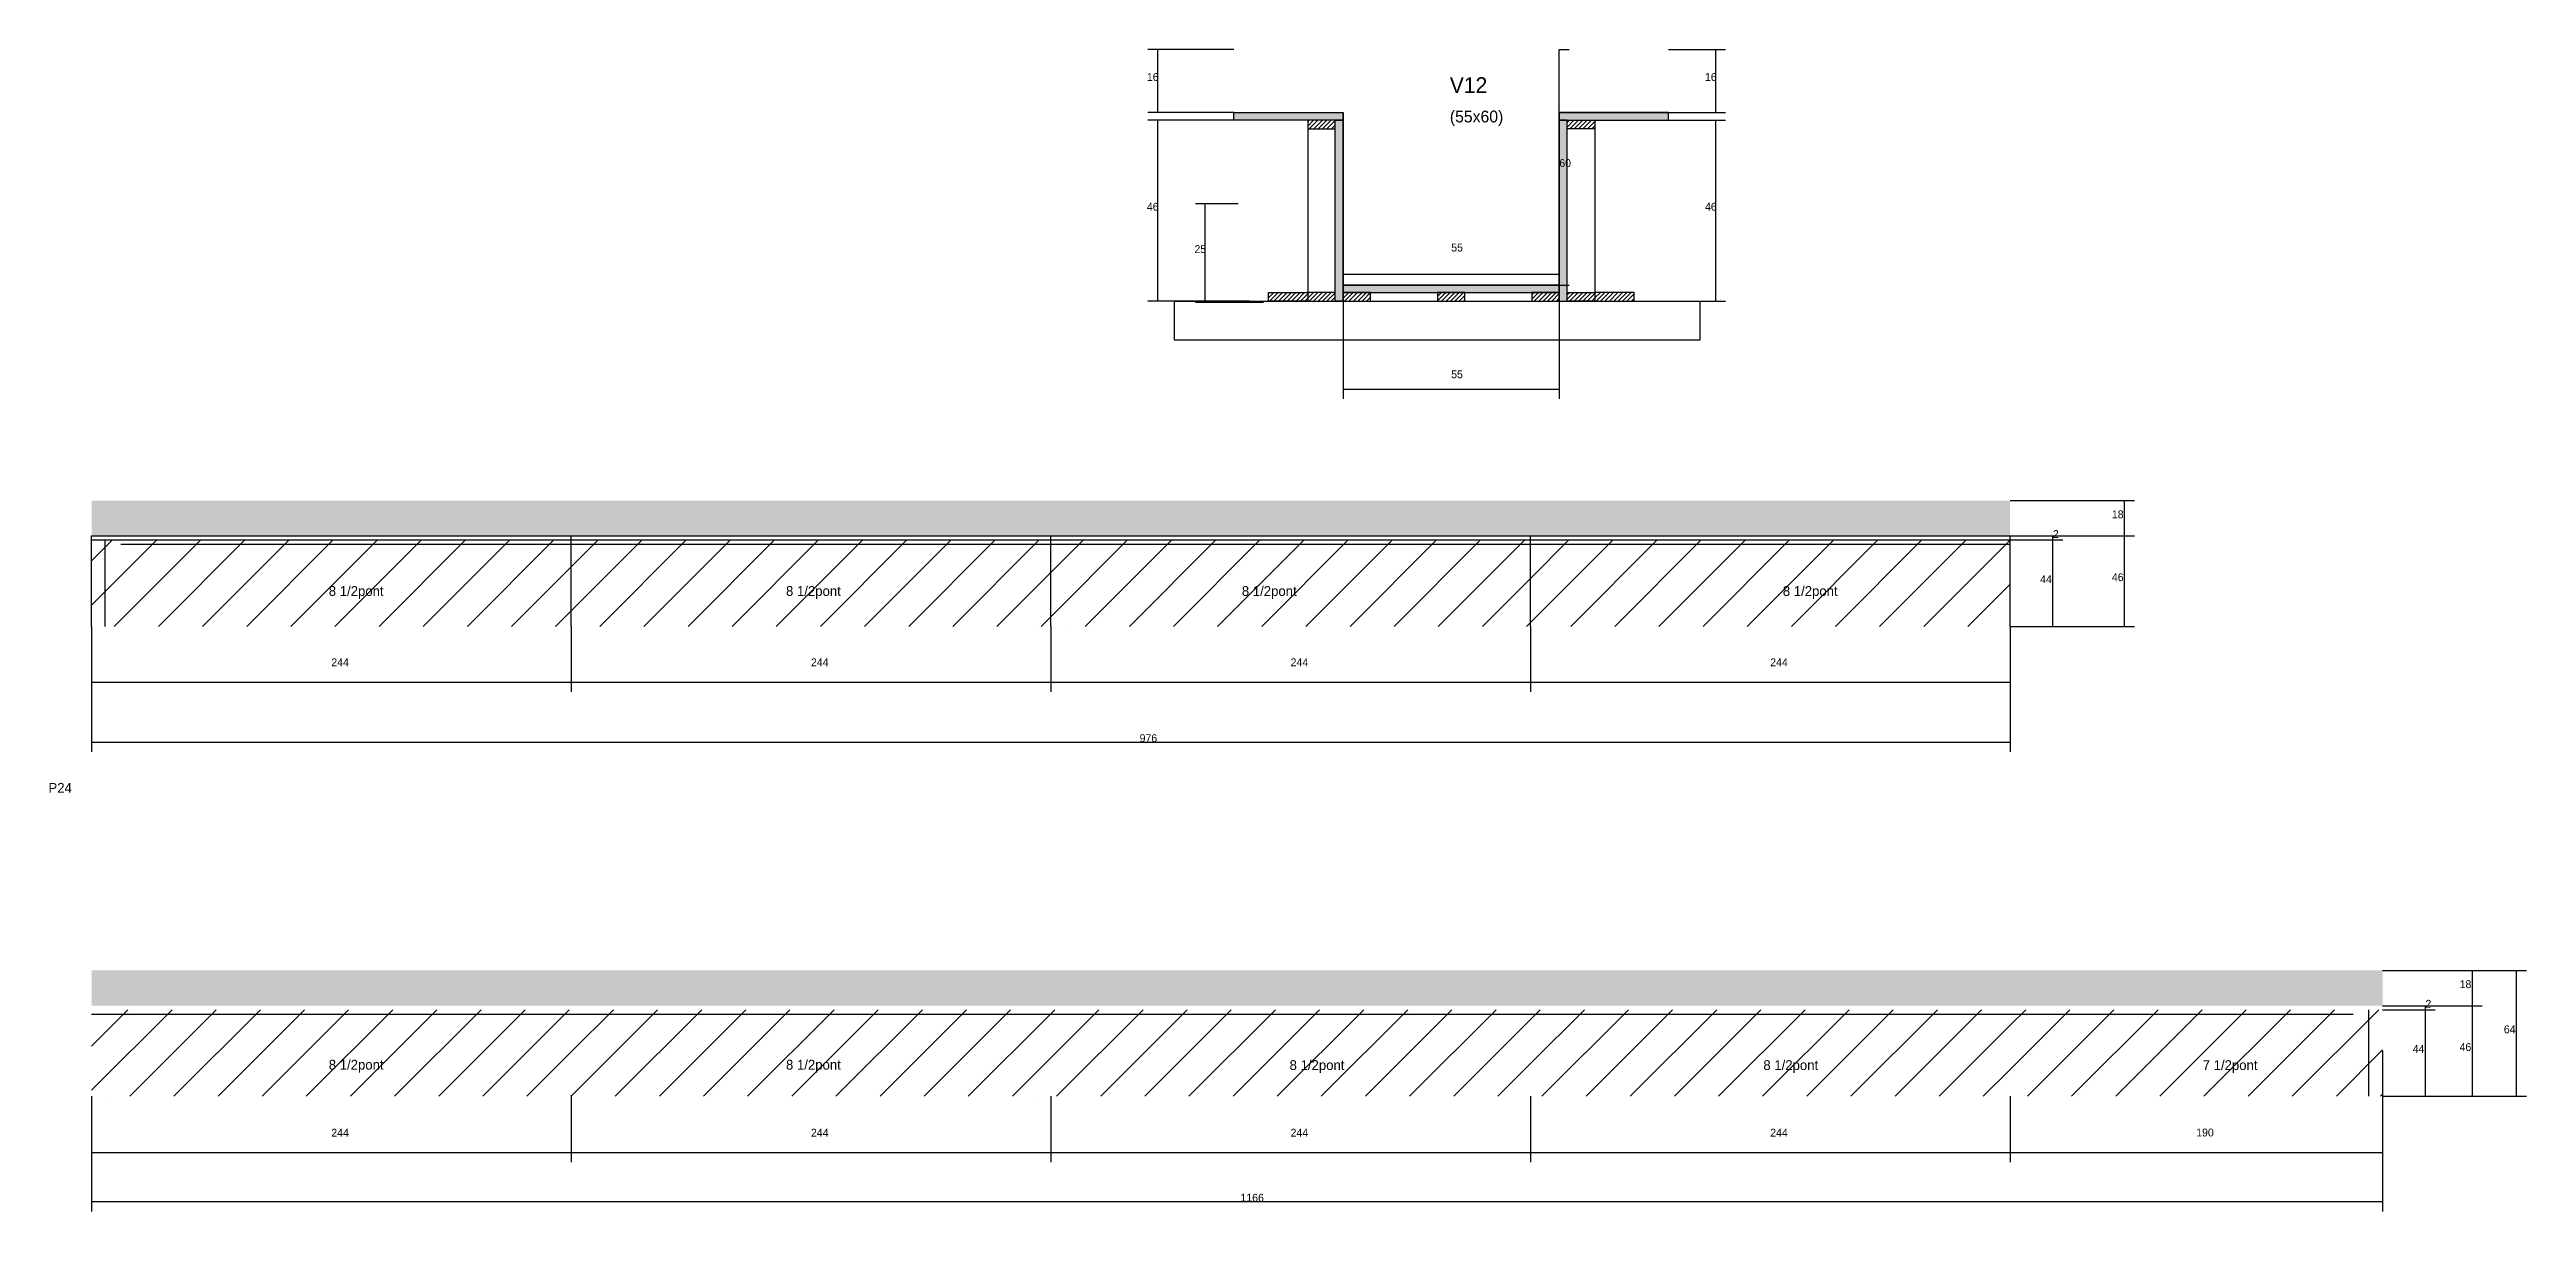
# Model space of a CAD drawing. Header units: metres. Extents: x -5578 to -4318, y 11489 to 12080.
import ezdxf

# ---------------------------------------------------------------- set-up
doc = ezdxf.new("R2010")
doc.units = ezdxf.units.M
for name, color, linetype in [('COTA', 4, 'Continuous'), ('Cota Seção (2x)', 4, 'Continuous'), ('Hachura', 253, 'Continuous'), ('Madeira', 126, 'Continuous'), ('NOMENCLATURA', 7, 'Continuous'), ('Painéis', 200, 'Continuous'), ('SARR_2.2x7', 40, 'Continuous'), ('Texto Seção', 7, 'Continuous')]:
    doc.layers.add(name, color=color, linetype=linetype)

msp = doc.modelspace()

# ---------------------------------------------------------------- hatches: boundary and pattern name
at = {"layer": 'COTA'}
h = msp.add_hatch(dxfattribs=at)
h.set_pattern_fill('AR-CONC', scale=0.03)
h.paths.add_polyline_path([(-5068.9, 11832.6), (-4580.9, 11832.6), (-4580.9, 11850.6), (-5556.9, 11850.6), (-5556.9, 11832.6)])
h = msp.add_hatch(dxfattribs=at)
h.set_pattern_fill('AR-CONC', scale=0.03)
h.paths.add_polyline_path([(-5068.9, 11593.5), (-4391.4, 11593.5), (-4391.4, 11611.5), (-5556.9, 11611.5), (-5556.9, 11593.5)])
at = {"layer": 'Hachura'}
h = msp.add_hatch(color=8, dxfattribs=at)
h.dxf.hatch_style = 1
h.paths.add_polyline_path([(-4975.8, 12044.2), (-4975.8, 12048.2), (-4975.8, 12048.2), (-4920.2, 12048.2), (-4920.2, 12048.2), (-4920.2, 12044.2), (-4920.2, 12044.2), (-4975.8, 12044.2)])
h = msp.add_hatch(color=8, dxfattribs=at)
h.dxf.hatch_style = 1
h.paths.add_polyline_path([(-4924.2, 12048.2), (-4920.2, 12048.2), (-4920.2, 12048.2), (-4920.2, 11952.2), (-4920.2, 11952.2), (-4924.2, 11952.2), (-4924.2, 11952.2), (-4924.2, 12048.2)])
h = msp.add_hatch(color=8, dxfattribs=at)
h.dxf.hatch_style = 1
h.paths.add_polyline_path([(-4806.2, 12048.2), (-4810.2, 12048.2), (-4810.2, 12048.2), (-4810.2, 11952.2), (-4810.2, 11952.2), (-4806.2, 11952.2), (-4806.2, 11952.2), (-4806.2, 12048.2)])
h = msp.add_hatch(color=8, dxfattribs=at)
h.dxf.hatch_style = 1
h.paths.add_polyline_path([(-4754.6, 12044.2), (-4754.6, 12048.2), (-4754.6, 12048.2), (-4810.2, 12048.2), (-4810.2, 12048.2), (-4810.2, 12044.2), (-4810.2, 12044.2), (-4754.6, 12044.2)])
h = msp.add_hatch(dxfattribs=at)
h.set_pattern_fill('ANSI31', scale=0.5)
h.paths.add_polyline_path([(-4924.2, 12039.8), (-4924.2, 12044.2), (-4924.2, 12044.2), (-4938.2, 12044.2), (-4938.2, 12044.2), (-4938.2, 12039.8), (-4938.2, 12039.8), (-4924.2, 12039.8)])
h = msp.add_hatch(dxfattribs=at)
h.set_pattern_fill('ANSI31', scale=0.5)
h.paths.add_polyline_path([(-4806.2, 12039.8), (-4806.2, 12044.2), (-4806.2, 12044.2), (-4792.2, 12044.2), (-4792.2, 12044.2), (-4792.2, 12039.8), (-4792.2, 12039.8), (-4806.2, 12039.8)])
h = msp.add_hatch(color=8, dxfattribs=at)
h.dxf.hatch_style = 1
h.paths.add_polyline_path([(-4810.2, 11956.6), (-4810.2, 11960.2), (-4810.2, 11960.2), (-4920.2, 11960.2), (-4920.2, 11960.2), (-4920.2, 11956.6), (-4920.2, 11956.6), (-4810.2, 11956.6)])
h = msp.add_hatch(dxfattribs=at)
h.set_pattern_fill('ANSI31', scale=0.5)
h.paths.add_polyline_path([(-4958.2, 11952.2), (-4958.2, 11956.6), (-4958.2, 11956.6), (-4938.2, 11956.6), (-4938.2, 11956.6), (-4938.2, 11952.2), (-4938.2, 11952.2), (-4958.2, 11952.2)])
h = msp.add_hatch(dxfattribs=at)
h.set_pattern_fill('ANSI31', scale=0.5)
h.paths.add_polyline_path([(-4924.2, 11952.2), (-4924.2, 11956.6), (-4924.2, 11956.6), (-4938.2, 11956.6), (-4938.2, 11956.6), (-4938.2, 11952.2), (-4938.2, 11952.2), (-4924.2, 11952.2)])
h = msp.add_hatch(dxfattribs=at)
h.set_pattern_fill('ANSI31', scale=0.5)
h.paths.add_polyline_path([(-4906.2, 11952.2), (-4906.2, 11956.6), (-4906.2, 11956.6), (-4920.2, 11956.6), (-4920.2, 11956.6), (-4920.2, 11952.2), (-4920.2, 11952.2), (-4906.2, 11952.2)])
h = msp.add_hatch(dxfattribs=at)
h.set_pattern_fill('ANSI31', scale=0.5)
h.paths.add_polyline_path([(-4858.2, 11952.2), (-4858.2, 11956.6), (-4858.2, 11956.6), (-4872.2, 11956.6), (-4872.2, 11956.6), (-4872.2, 11952.2), (-4872.2, 11952.2), (-4858.2, 11952.2)])
h = msp.add_hatch(dxfattribs=at)
h.set_pattern_fill('ANSI31', scale=0.5)
h.paths.add_polyline_path([(-4810.2, 11952.2), (-4810.2, 11956.6), (-4810.2, 11956.6), (-4824.2, 11956.6), (-4824.2, 11956.6), (-4824.2, 11952.2), (-4824.2, 11952.2), (-4810.2, 11952.2)])
h = msp.add_hatch(dxfattribs=at)
h.set_pattern_fill('ANSI31', scale=0.5)
h.paths.add_polyline_path([(-4806.2, 11952.2), (-4806.2, 11956.6), (-4806.2, 11956.6), (-4792.2, 11956.6), (-4792.2, 11956.6), (-4792.2, 11952.2), (-4792.2, 11952.2), (-4806.2, 11952.2)])
h = msp.add_hatch(dxfattribs=at)
h.set_pattern_fill('ANSI31', scale=0.5)
h.paths.add_polyline_path([(-4772.2, 11952.2), (-4772.2, 11956.6), (-4772.2, 11956.6), (-4792.2, 11956.6), (-4792.2, 11956.6), (-4792.2, 11952.2), (-4792.2, 11952.2), (-4772.2, 11952.2)])
h = msp.add_hatch(dxfattribs=at)
h.set_pattern_fill('ANSI31', scale=5)
h.paths.add_polyline_path([(-5312.9, 11786.6), (-5312.9, 11830.6), (-5556.9, 11830.6), (-5556.9, 11786.6)])
h = msp.add_hatch(dxfattribs=at)
h.set_pattern_fill('ANSI31', scale=5)
h.paths.add_polyline_path([(-5068.9, 11786.6), (-5068.9, 11830.6), (-5312.9, 11830.6), (-5312.9, 11786.6)])
h = msp.add_hatch(dxfattribs=at)
h.set_pattern_fill('ANSI31', scale=5)
h.paths.add_polyline_path([(-4824.9, 11786.6), (-4824.9, 11830.6), (-5068.9, 11830.6), (-5068.9, 11786.6)])
h = msp.add_hatch(dxfattribs=at)
h.set_pattern_fill('ANSI31', scale=5)
h.paths.add_polyline_path([(-4580.9, 11786.6), (-4580.9, 11830.6), (-4824.9, 11830.6), (-4824.9, 11786.6)])
h = msp.add_hatch(dxfattribs=at)
h.set_pattern_fill('ANSI31', scale=5)
h.paths.add_polyline_path([(-5556.9, 11591.5), (-5556.9, 11547.5), (-5312.9, 11547.5), (-5312.9, 11591.5)])
h = msp.add_hatch(dxfattribs=at)
h.set_pattern_fill('ANSI31', scale=5)
h.paths.add_polyline_path([(-5312.9, 11591.5), (-5312.9, 11547.5), (-5068.9, 11547.5), (-5068.9, 11591.5)])
h = msp.add_hatch(dxfattribs=at)
h.set_pattern_fill('ANSI31', scale=5)
h.paths.add_polyline_path([(-5068.9, 11591.5), (-5068.9, 11547.5), (-4824.9, 11547.5), (-4824.9, 11591.5)])
h = msp.add_hatch(dxfattribs=at)
h.set_pattern_fill('ANSI31', scale=5)
h.paths.add_polyline_path([(-4824.9, 11591.5), (-4824.9, 11547.5), (-4580.9, 11547.5), (-4580.9, 11591.5)])
h = msp.add_hatch(dxfattribs=at)
h.set_pattern_fill('ANSI31', scale=5)
h.paths.add_polyline_path([(-4391.4, 11547.5), (-4391.4, 11591.5), (-4580.9, 11591.5), (-4580.9, 11547.5)])

# ---------------------------------------------------------------- linework, layer by layer
at = {"layer": 'COTA'}
for p, q in [((-4975.8, 12080.2), (-5019.5, 12080.2)), ((-5014.5, 12048.2), (-5014.5, 12080.2)), ((-4754.6, 12080.2), (-4725.6, 12080.2)), ((-4730.6, 12048.2), (-4730.6, 12080.2)), ((-4975.8, 12048.2), (-5019.5, 12048.2)), ((-4754.6, 12048.2), (-4725.6, 12048.2)), ((-4975.8, 12044.2), (-5019.5, 12044.2)), ((-5014.5, 11952.2), (-5014.5, 12044.2)), ((-4754.6, 12044.2), (-4725.6, 12044.2)), ((-4730.6, 11952.2), (-4730.6, 12044.2)), ((-4973.5, 12001.6), (-4995.3, 12001.6)), ((-4990.3, 11951.5), (-4990.3, 12001.6)), ((-4967.8, 11952.2), (-5019.5, 11952.2)), ((-4960.7, 11951.5), (-4995.3, 11951.5)), ((-4920.2, 11952.2), (-4920.2, 11902.4)), ((-4810.2, 11952.2), (-4810.2, 11902.4)), ((-4772.2, 11952.2), (-4725.6, 11952.2)), ((-4920.2, 11907.4), (-4810.2, 11907.4)), ((-4580.9, 11850.6), (-4517.6, 11850.6)), ((-4522.6, 11832.6), (-4522.6, 11850.6)), ((-4580.9, 11832.6), (-4517.6, 11832.6)), ((-4580.9, 11832.6), (-4517.6, 11832.6)), ((-4580.9, 11832.6), (-4554.1, 11832.6)), ((-4559.1, 11830.6), (-4559.1, 11832.6)), ((-4522.6, 11786.6), (-4522.6, 11832.6)), ((-4580.9, 11830.6), (-4554.1, 11830.6)), ((-4580.9, 11830.6), (-4554.1, 11830.6)), ((-4559.1, 11786.6), (-4559.1, 11830.6)), ((-5556.9, 11786.6), (-5556.9, 11753.2)), ((-5556.9, 11786.6), (-5556.9, 11722.7)), ((-5312.9, 11786.6), (-5312.9, 11753.2)), ((-5312.9, 11786.6), (-5312.9, 11753.2)), ((-5068.9, 11786.6), (-5068.9, 11753.2)), ((-5068.9, 11786.6), (-5068.9, 11753.2)), ((-4824.9, 11786.6), (-4824.9, 11753.2)), ((-4824.9, 11786.6), (-4824.9, 11753.2)), ((-4580.9, 11786.6), (-4580.9, 11722.7)), ((-4580.9, 11786.6), (-4580.9, 11753.2)), ((-4580.9, 11786.6), (-4517.6, 11786.6)), ((-4580.9, 11786.6), (-4554.1, 11786.6)), ((-5556.9, 11758.2), (-5312.9, 11758.2)), ((-5312.9, 11758.2), (-5068.9, 11758.2)), ((-5068.9, 11758.2), (-4824.9, 11758.2)), ((-4824.9, 11758.2), (-4580.9, 11758.2)), ((-5556.9, 11727.7), (-4580.9, 11727.7)), ((-4391.4, 11611.5), (-4340.7, 11611.5)), ((-4391.4, 11611.5), (-4318.2, 11611.5)), ((-4345.7, 11593.5), (-4345.7, 11611.5)), ((-4323.2, 11547.5), (-4323.2, 11611.5)), ((-4391.4, 11593.5), (-4340.7, 11593.5)), ((-4391.4, 11593.5), (-4340.7, 11593.5)), ((-4391.4, 11593.5), (-4364.6, 11593.5)), ((-4369.6, 11591.5), (-4369.6, 11593.5)), ((-4345.7, 11547.5), (-4345.7, 11593.5)), ((-4391.4, 11591.5), (-4364.6, 11591.5)), ((-4391.4, 11591.5), (-4364.6, 11591.5)), ((-4369.6, 11547.5), (-4369.6, 11591.5)), ((-4391.4, 11570.5), (-4391.4, 11488.8)), ((-5556.9, 11547.5), (-5556.9, 11513.9)), ((-5556.9, 11547.5), (-5556.9, 11488.8)), ((-5312.9, 11548), (-5312.9, 11513.9)), ((-5312.9, 11548), (-5312.9, 11513.9)), ((-5068.9, 11547.5), (-5068.9, 11513.9)), ((-5068.9, 11547.5), (-5068.9, 11513.9)), ((-4824.9, 11547.5), (-4824.9, 11513.9)), ((-4824.9, 11547.5), (-4824.9, 11513.9)), ((-4580.9, 11547.5), (-4580.9, 11513.9)), ((-4580.9, 11547.5), (-4580.9, 11513.9)), ((-4391.4, 11547.5), (-4340.7, 11547.5)), ((-4391.4, 11547.5), (-4318.2, 11547.5)), ((-4391.4, 11547.5), (-4391.4, 11513.9)), ((-4391.4, 11547.5), (-4364.6, 11547.5)), ((-5556.9, 11518.9), (-5312.9, 11518.9)), ((-5312.9, 11518.9), (-5068.9, 11518.9)), ((-5068.9, 11518.9), (-4824.9, 11518.9)), ((-4824.9, 11518.9), (-4580.9, 11518.9)), ((-4580.9, 11518.9), (-4391.4, 11518.9)), ((-5556.9, 11493.8), (-4391.4, 11493.8))]:
    msp.add_line(p, q, dxfattribs=at)
at = {"layer": 'Cota Seção (2x)'}
for p, q in [((-4810.2, 11960.2), (-4810.2, 12080.2)), ((-4810.2, 12080.2), (-4805.2, 12080.2)), ((-4920.2, 11960.2), (-4920.2, 11970.9)), ((-4810.2, 11960.2), (-4810.2, 11970.9)), ((-4920.2, 11965.9), (-4810.2, 11965.9)), ((-4810.2, 11960.2), (-4805.2, 11960.2))]:
    msp.add_line(p, q, dxfattribs=at)
at = {"layer": 'Madeira'}
for points in [[(-4924.2, 12039.8), (-4924.2, 12044.2), (-4938.2, 12044.2), (-4938.2, 12039.8)], [(-4924.2, 12044.2), (-4938.2, 12044.2), (-4938.2, 11952.2), (-4924.2, 11952.2)], [(-4806.2, 12039.8), (-4806.2, 12044.2), (-4792.2, 12044.2), (-4792.2, 12039.8)], [(-4806.2, 12044.2), (-4792.2, 12044.2), (-4792.2, 11952.2), (-4806.2, 11952.2)], [(-4738.8, 11932.2), (-5005.9, 11932.2), (-5005.9, 11952.2), (-4738.8, 11952.2)], [(-4958.2, 11952.2), (-4958.2, 11956.6), (-4938.2, 11956.6), (-4938.2, 11952.2)], [(-4924.2, 11952.2), (-4924.2, 11956.6), (-4938.2, 11956.6), (-4938.2, 11952.2)], [(-4906.2, 11952.2), (-4906.2, 11956.6), (-4920.2, 11956.6), (-4920.2, 11952.2)], [(-4858.2, 11952.2), (-4858.2, 11956.6), (-4872.2, 11956.6), (-4872.2, 11952.2)], [(-4810.2, 11952.2), (-4810.2, 11956.6), (-4824.2, 11956.6), (-4824.2, 11952.2)], [(-4806.2, 11952.2), (-4806.2, 11956.6), (-4792.2, 11956.6), (-4792.2, 11952.2)], [(-4772.2, 11952.2), (-4772.2, 11956.6), (-4792.2, 11956.6), (-4792.2, 11952.2)]]:
    msp.add_lwpolyline(points, close=True, dxfattribs=at)
at = {"layer": 'Painéis'}
for p, q in [((-4975.8, 12048.2), (-4920.2, 12048.2)), ((-4975.8, 12044.2), (-4975.8, 12048.2)), ((-4920.2, 12044.2), (-4920.2, 12048.2)), ((-4810.2, 12048.2), (-4754.6, 12048.2)), ((-4810.2, 12044.2), (-4810.2, 12048.2)), ((-4754.6, 12044.2), (-4754.6, 12048.2)), ((-4920.2, 11952.2), (-4920.2, 12044.2)), ((-4810.2, 11952.2), (-4810.2, 12044.2)), ((-4920.2, 11960.2), (-4810.2, 11960.2)), ((-4920.2, 11956.6), (-4920.2, 11960.2)), ((-4810.2, 11956.6), (-4810.2, 11960.2)), ((-5556.9, 11832.6), (-4580.9, 11832.6)), ((-5556.9, 11786.6), (-5556.9, 11832.6)), ((-5312.9, 11786.6), (-5312.9, 11832.6)), ((-5068.9, 11786.6), (-5068.9, 11832.6)), ((-4824.9, 11786.6), (-4824.9, 11832.6)), ((-4580.9, 11786.6), (-4580.9, 11832.6)), ((-5556.9, 11830.6), (-5068.9, 11830.6)), ((-5556.9, 11786.6), (-5556.9, 11830.6)), ((-5068.9, 11830.6), (-4824.9, 11830.6)), ((-5068.9, 11830.6), (-4580.9, 11830.6))]:
    msp.add_line(p, q, dxfattribs=at)
for points in [[(-4975.8, 12044.2), (-4975.8, 12048.2), (-4920.2, 12048.2), (-4920.2, 12044.2)], [(-4754.6, 12044.2), (-4754.6, 12048.2), (-4810.2, 12048.2), (-4810.2, 12044.2)], [(-4924.2, 12044.2), (-4920.2, 12044.2), (-4920.2, 11952.2), (-4924.2, 11952.2)], [(-4806.2, 12044.2), (-4810.2, 12044.2), (-4810.2, 11952.2), (-4806.2, 11952.2)], [(-4810.2, 11956.6), (-4810.2, 11960.2), (-4920.2, 11960.2), (-4920.2, 11956.6)]]:
    msp.add_lwpolyline(points, close=True, dxfattribs=at)
at = {"layer": 'SARR_2.2x7'}
for p, q in [((-5549.9, 11786.6), (-5549.9, 11830.6)), ((-5541.9, 11828.4), (-5312.9, 11828.4)), ((-5312.9, 11828.4), (-5068.9, 11828.4)), ((-5068.9, 11828.4), (-4824.9, 11828.4)), ((-4824.9, 11828.4), (-4580.9, 11828.4)), ((-5549.9, 11786.6), (-5549.9, 11786.6)), ((-5075.9, 11786.6), (-5075.9, 11786.6)), ((-5061.9, 11786.6), (-5061.9, 11786.6)), ((-5556.9, 11589.3), (-5312.9, 11589.3)), ((-5312.9, 11589.3), (-5068.9, 11589.3)), ((-5068.9, 11589.3), (-4824.9, 11589.3)), ((-4824.9, 11589.3), (-4580.9, 11589.3)), ((-4580.9, 11589.3), (-4406.4, 11589.3)), ((-4398.4, 11547.5), (-4398.4, 11591.5)), ((-5549.9, 11547.5), (-5549.9, 11547.5)), ((-5075.9, 11547.5), (-5075.9, 11547.5))]:
    msp.add_line(p, q, dxfattribs=at)

# ---------------------------------------------------------------- texts
at = {"layer": 'COTA'}
for s, p in [('16', (-5020, 12064.2)), ('16', (-4736.1, 12064.2)), ('46', (-5020, 11998.2)), ('46', (-4736.1, 11998.2)), ('25', (-4995.8, 11976.6)), ('55', (-4865.2, 11912.9)), ('18', (-4529.1, 11841.6)), ('2', (-4559.1, 11831.6)), ('44', (-4565.6, 11808.6)), ('46', (-4529.1, 11809.6)), ('244', (-5434.9, 11766.3)), ('244', (-5190.9, 11766.3)), ('244', (-4946.9, 11766.3)), ('244', (-4702.9, 11766.3)), ('976', (-5023.7, 11727.7)), ('18', (-4352.2, 11602.5)), ('2', (-4369.6, 11592.5)), ('64', (-4329.7, 11579.5)), ('44', (-4376.1, 11569.5)), ('46', (-4352.2, 11570.5)), ('244', (-5434.9, 11526.9)), ('244', (-5190.9, 11526.9)), ('244', (-4946.9, 11526.9)), ('244', (-4702.9, 11526.9)), ('190', (-4486.2, 11527)), ('1166', (-4972.4, 11493.8))]:
    msp.add_text(s, height=4, dxfattribs=at).set_placement(p)
at = {"layer": 'Cota Seção (2x)'}
for s, p in [('60', (-4810.2, 12020.4)), ('55', (-4865.2, 11977.4))]:
    msp.add_text(s, height=4, dxfattribs=at).set_placement(p)
at = {"layer": 'NOMENCLATURA'}
for s, p in [('8 1/2pont', (-5436.2, 11802.1)), ('8 1/2pont', (-5203.6, 11802.1)), ('8 1/2pont', (-4971.7, 11802.1)), ('8 1/2pont', (-4696.5, 11802.1)), ('P24', (-5578.8, 11701.9)), ('8 1/2pont', (-5436.2, 11561)), ('8 1/2pont', (-5203.6, 11561)), ('8 1/2pont', (-4947.4, 11560.8)), ('8 1/2pont', (-4706.4, 11560.8)), ('7 1/2pont', (-4482.9, 11560.8))]:
    msp.add_text(s, height=5, dxfattribs=at).set_placement(p)
at = {"layer": 'Texto Seção'}
for s, height, p in [('V12', 8, (-4865.9, 12058.1)), ('(55x60)', 6, (-4865.9, 12043.1))]:
    msp.add_text(s, height=height, dxfattribs=at).set_placement(p)

doc.saveas('drawing.dxf')
